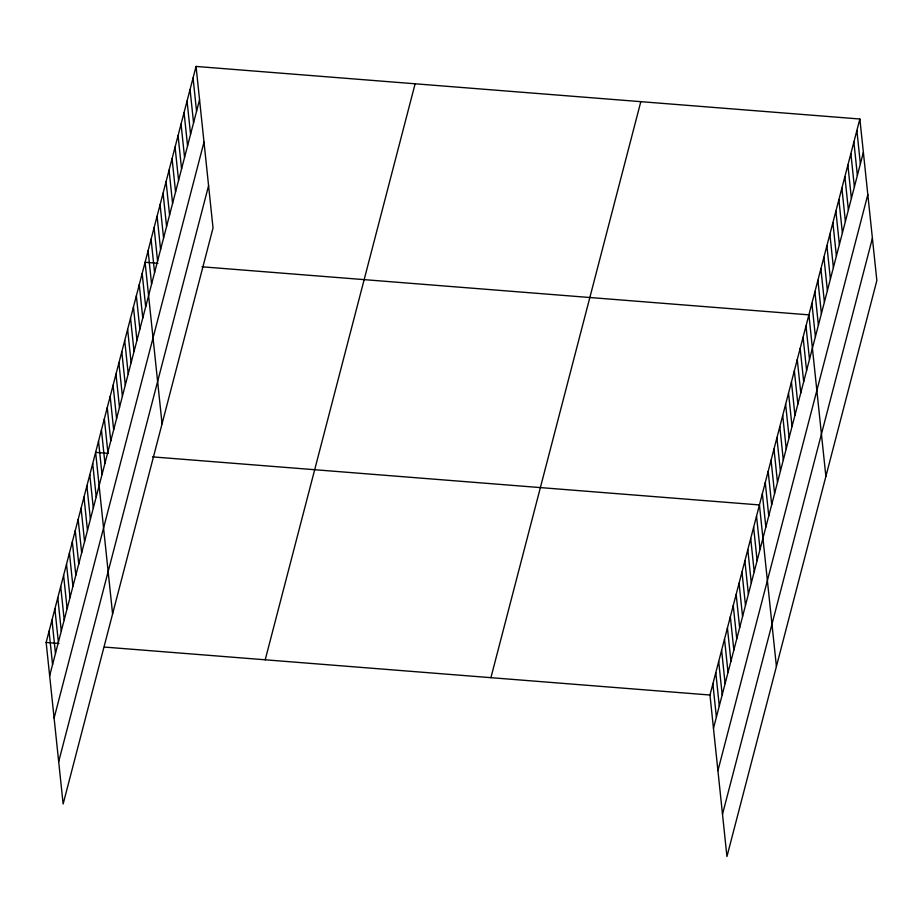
<?xml version="1.0" encoding="UTF-8"?>
<svg xmlns="http://www.w3.org/2000/svg" width="923" height="923" viewBox="0 0 923 923"><rect width="100%" height="100%" fill="white"/><g stroke="black" fill="none" stroke-linecap="round" stroke-linejoin="round"><path stroke-width="1.38" d="M196.057 66.444L213.028 227.981L63.133 803.991L46.15 642.454L196.057 66.444L859.867 119.009L876.85 280.546L726.943 856.556L709.972 695.019L859.867 119.009M49.657 675.774L199.553 99.765M54.099 718.082L204.006 142.073M58.68 761.671L208.586 185.673M265.213 659.795L415.119 83.797M490.909 677.678L640.816 101.668M713.467 728.351L863.374 152.341M717.921 770.659L867.816 194.649M722.501 814.248L872.408 238.238M157.891 263.297L145.084 262.282L162.067 423.819M201.987 266.793L808.906 314.858L825.877 476.395M108.418 453.378L95.623 452.374L112.594 613.899M152.514 456.873L759.433 504.939L776.416 666.475M46.15 642.454L58.957 643.469M104.472 647.069L709.972 695.019M856.879 130.535L860.374 163.856M853.879 142.05L857.375 175.382M850.879 153.576L854.375 186.896M847.879 165.09L851.387 198.422M844.88 176.616L848.387 209.936M841.88 188.13L845.387 221.462M838.88 199.656L842.387 232.977M835.892 211.171L839.388 244.503M832.892 222.697L836.388 256.017M829.892 234.211L833.388 267.543M826.893 245.737L830.4 279.058M823.893 257.252L827.4 290.583M820.893 268.778L824.401 302.098M817.905 280.292L821.401 313.624M814.905 291.818L818.401 325.138M811.905 303.332L815.401 336.664M805.998 326.038L809.494 359.359M803.091 337.218L806.587 370.538M800.172 348.398L803.679 381.718M797.264 359.578L800.772 392.91M794.357 370.769L797.853 404.089M791.449 381.949L794.945 415.269M788.53 393.129L792.038 426.449M785.623 404.309L789.13 437.629M782.716 415.488L786.223 448.809M779.808 426.668L783.304 459.989M776.901 437.848L780.397 471.18M773.982 449.028L777.489 482.36M771.074 460.219L774.582 493.54M768.167 471.399L771.674 504.719M765.259 482.579L768.755 515.899M762.352 493.759L765.848 527.079M756.525 516.119L760.033 549.439M753.618 527.298L757.114 560.63M750.711 538.478L754.206 571.81M747.803 549.67L751.299 582.99M744.884 560.849L748.391 594.17M741.977 572.029L745.484 605.35M739.069 583.209L742.565 616.529M736.162 594.389L739.658 627.709M733.243 605.569L736.75 638.889M730.335 616.749L733.843 650.08M727.428 627.94L730.935 661.26M724.52 639.12L728.016 672.44M721.613 650.3L725.109 683.62M718.694 661.479L722.201 694.8M715.787 672.659L719.294 705.98M712.879 683.839L716.386 717.159M193.057 77.959L196.553 111.291M190.057 89.485L193.565 122.805M187.057 100.999L190.565 134.331M184.058 112.525L187.565 145.846M181.058 124.04L184.565 157.372M178.07 135.566L181.566 168.886M175.07 147.08L178.566 180.412M172.07 158.606L175.566 191.926M169.071 170.12L172.578 203.452M166.071 181.646L169.578 214.967M163.071 193.161L166.578 226.493M160.071 204.687L163.579 238.007M157.083 216.201L160.579 249.533M154.083 227.727L157.579 261.047M151.084 239.242L154.579 272.573M148.084 250.768L151.591 284.088M142.177 273.473L145.684 306.794M139.269 284.653L142.765 317.974M136.362 295.833L139.858 329.153M133.443 307.013L136.95 340.333M130.535 318.193L134.043 351.513M127.628 329.373L131.124 362.693M124.72 340.552L128.216 373.884M121.801 351.732L125.309 385.064M118.894 362.924L122.401 396.244M115.986 374.103L119.494 407.424M113.079 385.283L116.575 418.604M110.172 396.463L113.667 429.783M107.253 407.643L110.76 440.963M104.345 418.823L107.853 452.143M101.438 430.003L104.945 463.334M98.53 441.182L102.026 474.514M92.704 463.554L96.211 496.874M89.796 474.734L93.304 508.054M86.889 485.913L90.396 519.234M83.981 497.093L87.477 530.413M81.074 508.273L84.57 541.593M78.155 519.453L81.662 552.785M75.248 530.644L78.755 563.965M72.34 541.824L75.836 575.144M69.433 553.004L72.929 586.324M66.514 564.184L70.021 597.504M63.606 575.364L67.114 608.684M60.699 586.543L64.206 619.864M57.791 597.723L61.287 631.055M54.884 608.903L58.38 642.235M51.965 620.094L55.472 653.415M49.057 631.274L52.565 664.595"/></g></svg>
